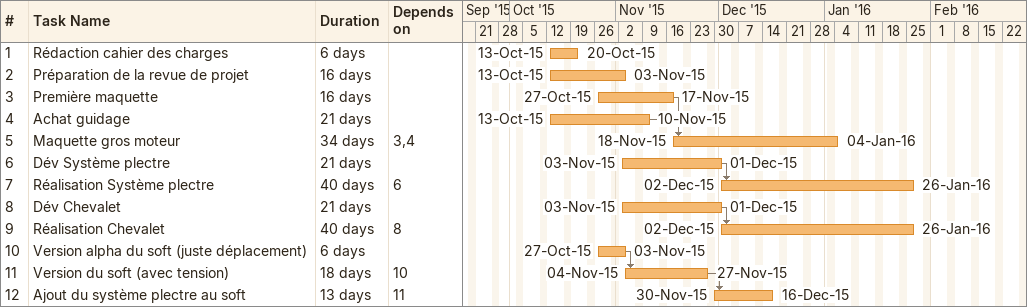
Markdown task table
| ID | Task | Duration | Start | Finish | Predecessors |
|---|---|---|---|---|---|
| 1 | Rédaction cahier des charges | 6d | 2015-10-13 | 2015-10-20 |  |
| 2 | Préparation de la revue de projet | 16d | 2015-10-13 | 2015-11-03 |  |
| 3 | Première maquette | 16d | 2015-10-27 | 2015-11-17 |  |
| 4 | Achat guidage | 21d | 2015-10-13 | 2015-11-10 |  |
| 5 | Maquette gros moteur | 34d | 2015-11-18 | 2016-01-04 | 3, 4 |
| 6 | Dév Système plectre | 21d | 2015-11-03 | 2015-12-01 |  |
| 7 | Réalisation Système plectre | 40d | 2015-12-02 | 2016-01-26 | 6 |
| 8 | Dév Chevalet | 21d | 2015-11-03 | 2015-12-01 |  |
| 9 | Réalisation Chevalet | 40d | 2015-12-02 | 2016-01-26 | 8 |
| 10 | Version alpha du soft (juste déplacement) | 6d | 2015-10-27 | 2015-11-03 |  |
| 11 | Version du soft (avec tension) | 18d | 2015-11-04 | 2015-11-27 | 10 |
| 12 | Ajout du système plectre au soft | 13d | 2015-11-30 | 2015-12-16 | 11 |
